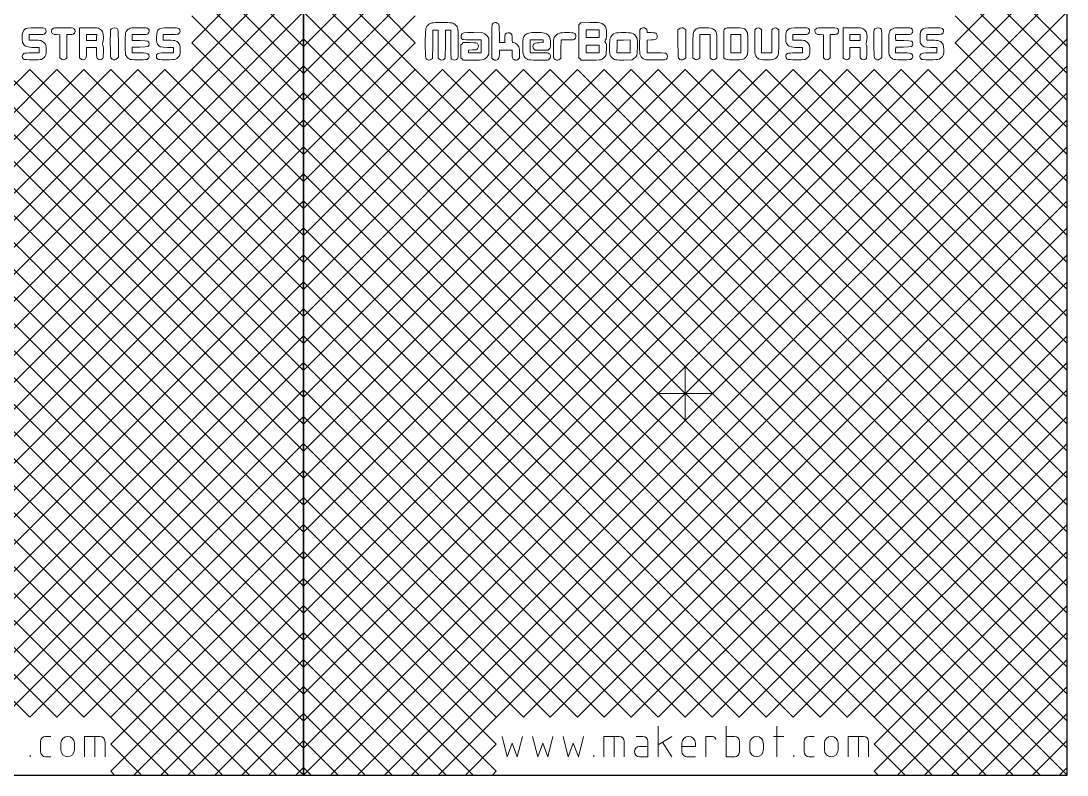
# Model space of a CAD drawing. Header units: millimetres. Extents: x 0 to 600, y 0 to 300.
# Drawn here: x 463 to 600, y 0 to 98.8 of the extents above; entities that cross this region are included whole.
import ezdxf

# ---------------------------------------------------------------- set-up
doc = ezdxf.new("R2010")
doc.units = ezdxf.units.MM
doc.layers.get('0').update_dxf_attribs({"linetype": 'CONTINUOUS', "lineweight": 25, "true_color": 0x000000})
doc.layers.add('etch', color=4, linetype='CONTINUOUS', lineweight=0, true_color=0x00ffff)
doc.layers.add('grid', color=1, linetype='CONTINUOUS', lineweight=0, true_color=0xff0000)

msp = doc.modelspace()

# ---------------------------------------------------------------- linework, layer by layer
for p, q in [((500, 100), (500, 0)), ((500, 0), (500, 100)), ((600, 0), (600, 100)), ((400, 0), (500, 0)), ((500, 0), (600, 0))]:
    msp.add_line(p, q)
at = {"layer": 'etch', "color": 4, "lineweight": 5, "true_color": 0x00ffff}
for p, q in [((470.67, 95.94), (470.67, 97.92)), ((470.67, 97.92), (471.86, 97.92)), ((517.27, 97.59), (516.92, 97.59)), ((516.92, 97.59), (516.92, 95.79)), ((517.62, 97.59), (517.27, 97.59)), ((517.64, 95.76), (517.62, 97.59)), ((518.6, 97.59), (518.58, 95.76)), ((518.95, 97.59), (518.6, 97.59)), ((519.3, 97.59), (518.95, 97.59)), ((519.3, 95.79), (519.3, 97.59)), ((536.04, 98.3), (536.18, 98.44)), ((536.04, 96.14), (536.04, 98.3)), ((536.18, 98.44), (536.32, 98.58)), ((536.32, 98.58), (537.51, 98.6)), ((537.87, 97.64), (537.03, 97.64)), ((537.03, 97.64), (537.03, 97.13)), ((538.71, 97.64), (537.87, 97.64)), ((538.71, 97.13), (538.71, 97.64)), ((544.99, 97.5), (545.02, 97.3)), ((545.02, 97.3), (545.55, 97.28)), ((549.04, 97.64), (549.18, 97.78)), ((549.04, 95.85), (549.04, 97.64)), ((549.9, 97.8), (550.05, 97.69)), ((550.05, 97.69), (550.05, 95.82)), ((559.1, 97.64), (559.24, 97.78)), ((559.1, 96.06), (559.1, 97.64)), ((559.86, 97.78), (560, 97.64)), ((560, 97.64), (560, 96.13)), ((561.34, 97.64), (561.47, 97.78)), ((561.34, 96.13), (561.34, 97.64)), ((562.09, 97.78), (562.23, 97.64)), ((562.23, 97.64), (562.23, 96.06)), ((570.67, 95.94), (570.67, 97.92)), ((570.67, 97.92), (571.86, 97.92)), ((465.02, 97.02), (464.08, 97.02)), ((464.08, 97.02), (464.08, 96.66)), ((464.08, 96.66), (464.08, 96.3)), ((464.08, 96.3), (464.73, 96.3)), ((468.1, 97.01), (467.65, 97.03)), ((468.1, 95.51), (468.1, 97.01)), ((469.35, 97.02), (468.99, 97.02)), ((468.99, 97.02), (468.99, 95.51)), ((470.67, 93.96), (470.67, 95.94)), ((472.24, 97.02), (471.56, 97.02)), ((471.56, 97.02), (471.56, 96.63)), ((471.56, 96.63), (471.56, 96.24)), ((471.56, 96.24), (472.22, 96.25)), ((472.22, 96.25), (472.88, 96.27)), ((472.91, 97.02), (472.24, 97.02)), ((472.88, 96.27), (472.89, 96.65)), ((472.89, 96.65), (472.91, 97.02)), ((472.89, 96.65), (472.89, 96.65)), ((478.51, 97.02), (477.54, 97.02)), ((477.54, 97.02), (477.55, 96.65)), ((477.55, 96.65), (477.57, 96.27)), ((477.57, 96.27), (478.6, 96.24)), ((482.54, 97.02), (481.62, 97.02)), ((481.62, 97.02), (481.62, 96.66)), ((481.62, 96.66), (481.62, 96.3)), ((481.62, 96.3), (482.31, 96.29)), ((520.76, 95.82), (520.9, 95.97)), ((520.9, 95.97), (521.78, 95.97)), ((523.27, 96.32), (522.04, 96.33)), ((522.26, 97.28), (523.49, 97.26)), ((523.27, 95.48), (523.27, 96.32)), ((523.49, 97.26), (523.73, 97.12)), ((524.12, 96.74), (524.26, 96.5)), ((524.26, 96.5), (524.26, 95.48)), ((524.66, 93.93), (524.66, 96.13)), ((525.65, 97.02), (525.65, 95.97)), ((525.65, 95.97), (526.01, 95.97)), ((526.01, 95.97), (526.36, 95.97)), ((526.36, 95.97), (526.36, 96.48)), ((530.53, 96.32), (529.67, 96.32)), ((529.67, 96.32), (529.67, 95.48)), ((531.39, 96.32), (530.53, 96.32)), ((530.86, 95.96), (531.39, 95.98)), ((531.39, 96.15), (531.39, 96.32)), ((531.39, 95.98), (531.39, 96.15)), ((533.74, 96.32), (533.72, 95.12)), ((534.57, 96.32), (533.74, 96.32)), ((536.04, 93.98), (536.04, 96.14)), ((537.03, 97.13), (537.03, 96.63)), ((537.03, 96.63), (537.87, 96.63)), ((537.87, 96.63), (538.71, 96.63)), ((538.71, 96.63), (538.71, 97.13)), ((538.71, 97.13), (538.71, 97.13)), ((539.56, 96.32), (539.44, 96.14)), ((539.44, 96.14), (539.56, 95.97)), ((541.07, 96.3), (541.06, 95.47)), ((541.92, 96.31), (541.07, 96.3)), ((542.77, 96.32), (541.92, 96.31)), ((542.77, 95.48), (542.77, 96.32)), ((545.55, 96.33), (545.01, 96.31)), ((545.01, 96.31), (545.01, 95.48)), ((552.56, 97.02), (551.89, 97.02)), ((551.89, 97.02), (551.89, 95.51)), ((553.24, 97.02), (552.56, 97.02)), ((553.24, 95.51), (553.24, 97.02)), ((556.62, 97.02), (555.97, 97.02)), ((555.97, 97.02), (555.97, 95.82)), ((557.26, 97.02), (556.62, 97.02)), ((557.26, 95.82), (557.26, 97.02)), ((560, 96.13), (560, 94.62)), ((561.34, 94.62), (561.34, 96.13)), ((565.02, 97.02), (564.08, 97.02)), ((564.08, 97.02), (564.08, 96.66)), ((564.08, 96.66), (564.08, 96.3)), ((564.08, 96.3), (564.73, 96.3)), ((568.1, 97.01), (567.65, 97.03)), ((568.1, 95.51), (568.1, 97.01)), ((569.35, 97.02), (568.99, 97.02)), ((568.99, 97.02), (568.99, 95.51)), ((570.67, 93.96), (570.67, 95.94)), ((572.24, 97.02), (571.56, 97.02)), ((571.56, 97.02), (571.56, 96.63)), ((571.56, 96.63), (571.56, 96.24)), ((571.56, 96.24), (572.22, 96.25)), ((572.22, 96.25), (572.88, 96.27)), ((572.91, 97.02), (572.24, 97.02)), ((572.88, 96.27), (572.89, 96.65)), ((572.89, 96.65), (572.91, 97.02)), ((572.89, 96.65), (572.89, 96.65)), ((578.51, 97.02), (577.54, 97.02)), ((577.54, 97.02), (577.55, 96.65)), ((577.55, 96.65), (577.57, 96.27)), ((577.57, 96.27), (578.6, 96.24)), ((582.54, 97.02), (581.62, 97.02)), ((581.62, 97.02), (581.62, 96.66)), ((581.62, 96.66), (581.62, 96.3)), ((581.62, 96.3), (582.31, 96.29)), ((464.44, 94.62), (465.36, 94.62)), ((465.36, 95.35), (464.73, 95.35)), ((465.36, 94.98), (465.36, 95.35)), ((465.36, 94.62), (465.36, 94.98)), ((468.1, 94), (468.1, 95.51)), ((468.99, 95.51), (468.99, 94)), ((472.23, 95.35), (471.56, 95.35)), ((471.56, 95.35), (471.56, 94.67)), ((472.9, 95.35), (472.23, 95.35)), ((472.9, 94.67), (472.9, 95.35)), ((475.75, 95.79), (475.75, 94.05)), ((477.55, 95), (477.54, 94.62)), ((477.54, 94.62), (478.51, 94.62)), ((477.57, 95.37), (477.55, 95)), ((478.57, 95.39), (477.57, 95.37)), ((481.99, 94.62), (482.96, 94.62)), ((482.96, 95.33), (482.17, 95.35)), ((482.96, 94.98), (482.96, 95.33)), ((482.96, 94.62), (482.96, 94.98)), ((517.65, 93.93), (517.64, 95.76)), ((518.58, 95.76), (518.57, 93.93)), ((520.62, 95.68), (520.76, 95.82)), ((520.62, 94.83), (520.62, 95.68)), ((520.62, 93.98), (520.62, 94.83)), ((522.13, 95.01), (521.59, 94.99)), ((521.59, 94.99), (521.59, 94.82)), ((521.59, 94.82), (521.59, 94.65)), ((521.59, 94.65), (522.43, 94.65)), ((522.43, 94.65), (523.27, 94.65)), ((523.27, 94.65), (523.27, 95.48)), ((524.26, 95.48), (524.26, 94.47)), ((526.49, 95), (525.65, 95)), ((525.65, 95), (525.65, 94.57)), ((527.33, 95), (526.49, 95)), ((527.33, 94.52), (527.33, 95)), ((528.29, 94.66), (528.3, 93.99)), ((529.67, 95.48), (529.67, 94.65)), ((529.67, 94.65), (530.86, 94.65)), ((530.33, 94.98), (530.19, 95.11)), ((531.19, 94.98), (530.33, 94.98)), ((532.05, 94.98), (531.19, 94.98)), ((532.19, 95.12), (532.05, 94.98)), ((533.72, 95.12), (533.7, 93.93)), ((537.87, 95.66), (537.03, 95.66)), ((537.03, 95.66), (537.03, 95.15)), ((537.03, 95.15), (537.03, 94.65)), ((537.03, 94.65), (537.87, 94.65)), ((538.71, 95.66), (537.87, 95.66)), ((537.87, 94.65), (538.71, 94.65)), ((538.71, 95.15), (538.71, 95.66)), ((538.71, 94.65), (538.71, 95.15)), ((538.71, 95.15), (538.71, 95.15)), ((541.06, 95.47), (541.04, 94.65)), ((541.04, 94.65), (541.91, 94.65)), ((541.91, 94.65), (542.77, 94.65)), ((542.77, 94.65), (542.77, 95.48)), ((542.77, 95.48), (542.77, 95.48)), ((545.01, 95.48), (545.01, 94.65)), ((545.01, 94.65), (546.2, 94.64)), ((550.05, 95.82), (550.05, 93.96)), ((551, 94), (551, 95.61)), ((551.89, 95.51), (551.89, 94)), ((553.24, 94), (553.24, 95.51)), ((554.13, 95.57), (554.13, 94)), ((555.05, 94), (555.03, 95.66)), ((555.97, 95.82), (555.97, 94.62)), ((555.97, 94.62), (556.62, 94.62)), ((556.62, 94.62), (557.26, 94.62)), ((557.26, 94.62), (557.26, 95.82)), ((557.26, 95.82), (557.26, 95.82)), ((560, 94.62), (560.67, 94.62)), ((560.67, 94.62), (561.34, 94.62)), ((564.44, 94.62), (565.36, 94.62)), ((565.36, 95.35), (564.73, 95.35)), ((565.36, 94.98), (565.36, 95.35)), ((565.36, 94.62), (565.36, 94.98)), ((568.1, 94), (568.1, 95.51)), ((568.99, 95.51), (568.99, 94)), ((572.23, 95.35), (571.56, 95.35)), ((571.56, 95.35), (571.56, 94.67)), ((572.9, 95.35), (572.23, 95.35)), ((572.9, 94.67), (572.9, 95.35)), ((575.75, 95.79), (575.75, 94.05)), ((577.55, 95), (577.54, 94.62)), ((577.54, 94.62), (578.51, 94.62)), ((577.57, 95.37), (577.55, 95)), ((578.57, 95.39), (577.57, 95.37)), ((581.99, 94.62), (582.96, 94.62)), ((582.96, 95.33), (582.17, 95.35)), ((582.96, 94.98), (582.96, 95.33)), ((582.96, 94.62), (582.96, 94.98)), ((463.33, 93.8), (463.33, 93.8)), ((468.24, 93.86), (468.1, 94)), ((468.24, 93.86), (468.24, 93.86)), ((468.99, 94), (468.86, 93.86)), ((470.82, 93.84), (470.67, 93.96)), ((470.82, 93.84), (470.82, 93.84)), ((474.94, 93.79), (474.94, 93.79)), ((475.75, 94.05), (475.59, 93.89)), ((477.15, 93.85), (477.15, 93.85)), ((480.88, 93.84), (480.88, 93.84)), ((516.19, 93.74), (516.19, 93.74)), ((517.79, 93.8), (517.65, 93.93)), ((518.57, 93.93), (518.42, 93.8)), ((520.77, 93.83), (520.62, 93.98)), ((520.92, 93.68), (520.77, 93.83)), ((520.77, 93.83), (520.77, 93.83)), ((522.14, 93.68), (520.92, 93.68)), ((524.26, 94.47), (524.12, 94.23)), ((524.81, 93.8), (524.66, 93.93)), ((524.81, 93.8), (524.81, 93.8)), ((528.3, 93.99), (528.15, 93.83)), ((529.34, 93.78), (529.34, 93.78)), ((532.97, 93.75), (532.97, 93.75)), ((533.7, 93.93), (533.56, 93.8)), ((536.21, 93.83), (536.04, 93.98)), ((536.37, 93.68), (536.21, 93.83)), ((536.21, 93.83), (536.21, 93.83)), ((537.61, 93.68), (536.37, 93.68)), ((540.71, 93.77), (540.71, 93.77)), ((543.01, 93.71), (541.96, 93.69)), ((543.22, 93.85), (543.01, 93.71)), ((544.73, 93.74), (544.73, 93.74)), ((549.29, 93.78), (549.29, 93.78)), ((550.05, 93.96), (549.9, 93.84)), ((551.14, 93.86), (551, 94)), ((551.14, 93.86), (551.14, 93.86)), ((551.89, 94), (551.76, 93.86)), ((553.37, 93.86), (553.24, 94)), ((554.13, 94), (553.99, 93.86)), ((555.21, 93.86), (555.05, 94)), ((555.21, 93.86), (555.21, 93.86)), ((559.6, 93.85), (559.6, 93.85)), ((563.33, 93.8), (563.33, 93.8)), ((568.24, 93.86), (568.1, 94)), ((568.24, 93.86), (568.24, 93.86)), ((568.99, 94), (568.86, 93.86)), ((570.82, 93.84), (570.67, 93.96)), ((570.82, 93.84), (570.82, 93.84)), ((574.94, 93.79), (574.94, 93.79)), ((575.75, 94.05), (575.59, 93.89)), ((577.15, 93.85), (577.15, 93.85)), ((580.88, 93.84), (580.88, 93.84))]:
    msp.add_line(p, q, dxfattribs=at)
at = {"layer": 'etch'}
for p, q in [((546.44, 6.4), (546.44, 2.4)), ((555.33, 6.4), (555.33, 2.4)), ((562, 6.4), (562, 2.4)), ((465.56, 4.4), (465.56, 3.07)), ((466.89, 5.07), (466.22, 5.07)), ((468.22, 4.18), (468.22, 3.29)), ((470, 3.29), (470, 4.18)), ((471.33, 2.4), (471.33, 5.07)), ((471.33, 5.07), (473.33, 5.07)), ((472.67, 5.07), (472.67, 2.4)), ((474, 4.4), (474, 2.4)), ((526, 5.07), (526.67, 2.4)), ((526.67, 2.4), (527.33, 4.18)), ((527.33, 4.18), (528, 2.4)), ((528, 2.4), (528.67, 5.07)), ((530, 5.07), (530.67, 2.4)), ((530.67, 2.4), (531.33, 4.18)), ((531.33, 4.18), (532, 2.4)), ((532, 2.4), (532.67, 5.07)), ((534, 5.07), (534.67, 2.4)), ((534.67, 2.4), (535.33, 4.18)), ((535.33, 4.18), (536, 2.4)), ((536, 2.4), (536.67, 5.07)), ((539.33, 2.4), (539.33, 5.07)), ((539.33, 5.07), (541.33, 5.07)), ((540.67, 5.07), (540.67, 2.4)), ((542, 4.4), (542, 2.4)), ((543.56, 5.07), (544.44, 5.07)), ((545.11, 4.4), (545.11, 2.4)), ((546.44, 3.96), (548.22, 5.07)), ((547.03, 4.32), (548.22, 2.4)), ((549.56, 4.18), (549.56, 3.07)), ((551.33, 3.73), (551.33, 4.18)), ((552.67, 2.4), (552.67, 5.07)), ((552.67, 5.07), (553.56, 5.07)), ((556.44, 5.07), (555.33, 5.07)), ((557.11, 3.07), (557.11, 4.4)), ((558.44, 4.18), (558.44, 3.29)), ((560.22, 3.29), (560.22, 4.18)), ((561.56, 5.07), (562.89, 5.07)), ((565.56, 4.4), (565.56, 3.07)), ((566.89, 5.07), (566.22, 5.07)), ((568.22, 4.18), (568.22, 3.29)), ((570, 3.29), (570, 4.18)), ((571.33, 2.4), (571.33, 5.07)), ((571.33, 5.07), (573.33, 5.07)), ((572.67, 5.07), (572.67, 2.4)), ((574, 4.4), (574, 2.4)), ((544, 3.73), (545.11, 3.73)), ((549.56, 3.73), (551.33, 3.73)), ((464.22, 2.4), (464.22, 2.62)), ((466.22, 2.4), (466.89, 2.4)), ((538, 2.4), (538, 2.62)), ((545.11, 2.4), (544, 2.4)), ((550.22, 2.4), (551.33, 2.4)), ((555.33, 2.4), (556.44, 2.4)), ((564.22, 2.4), (564.22, 2.62)), ((566.22, 2.4), (566.89, 2.4))]:
    msp.add_line(p, q, dxfattribs=at)
for centre, radius, start, end in [((466.22, 4.4), 0.667, 90, 180), ((469.11, 4.18), 0.889, 0, 180), ((473.33, 4.4), 0.667, 0, 90), ((541.33, 4.4), 0.667, 0, 90), ((544.44, 4.4), 0.667, 0, 90), ((550.44, 4.18), 0.889, 0, 180), ((553.56, 4.62), 0.444, 0, 90), ((556.44, 4.4), 0.667, 0, 90), ((559.33, 4.18), 0.889, 0, 180), ((566.22, 4.4), 0.667, 90, 180), ((569.11, 4.18), 0.889, 0, 180), ((573.33, 4.4), 0.667, 0, 90), ((466.22, 3.07), 0.667, 180, 270), ((469.11, 3.29), 0.889, 180, 0), ((544, 3.07), 0.667, 90, 270), ((550.22, 3.07), 0.667, 180, 270), ((556.44, 3.07), 0.667, 270, 0), ((559.33, 3.29), 0.889, 180, 0), ((566.22, 3.07), 0.667, 180, 270), ((569.11, 3.29), 0.889, 180, 0)]:
    msp.add_arc(centre, radius, start, end, dxfattribs=at)
at = {"layer": 'etch', "color": 4, "lineweight": 5, "true_color": 0x00ffff}
for points in [[(463.15, 96.63), (463.16, 97.26), (463.21, 97.43), (463.47, 97.68)], [(463.47, 97.68), (463.7, 97.89), (463.88, 97.92), (464.97, 97.92)], [(464.97, 97.92), (465.91, 97.92), (466.03, 97.91), (466.15, 97.81)], [(466.15, 97.81), (466.34, 97.66), (466.33, 97.33), (466.12, 97.16)], [(467.09, 97.18), (466.93, 97.38), (466.95, 97.66), (467.13, 97.8)], [(467.13, 97.8), (467.27, 97.91), (467.35, 97.92), (468.54, 97.92)], [(468.54, 97.92), (469.57, 97.92), (469.83, 97.9), (469.92, 97.83)], [(469.92, 97.83), (470.17, 97.66), (470.13, 97.21), (469.85, 97.09)], [(471.86, 97.92), (473, 97.92), (473.07, 97.91), (473.3, 97.79)], [(473.3, 97.79), (473.66, 97.6), (473.8, 97.3), (473.8, 96.7)], [(474.76, 93.99), (474.69, 94.13), (474.67, 97.39), (474.73, 97.63)], [(474.73, 97.63), (474.79, 97.86), (475.2, 97.99), (475.49, 97.85)], [(475.49, 97.85), (475.74, 97.74), (475.75, 97.62), (475.75, 95.79)], [(476.65, 95.82), (476.65, 97.11), (476.65, 97.18), (476.77, 97.42)], [(476.77, 97.42), (476.87, 97.6), (476.97, 97.7), (477.15, 97.79)], [(477.15, 97.79), (477.38, 97.91), (477.47, 97.92), (478.48, 97.92)], [(478.48, 97.92), (479.48, 97.92), (479.56, 97.91), (479.67, 97.8)], [(479.67, 97.8), (479.84, 97.63), (479.82, 97.29), (479.63, 97.14)], [(480.76, 96.63), (480.76, 97.41), (480.79, 97.51), (481.14, 97.77)], [(481.14, 97.77), (481.28, 97.88), (481.39, 97.89), (482.41, 97.91)], [(482.41, 97.91), (483.33, 97.92), (483.55, 97.91), (483.66, 97.84)], [(483.66, 97.84), (483.92, 97.67), (483.88, 97.22), (483.6, 97.09)], [(515.95, 95.81), (515.95, 97.75), (515.97, 97.91), (516.27, 98.23)], [(516.27, 98.23), (516.58, 98.57), (516.76, 98.61), (518.11, 98.61)], [(518.11, 98.61), (519.41, 98.61), (519.61, 98.57), (519.92, 98.27)], [(519.92, 98.27), (520.25, 97.95), (520.27, 97.82), (520.27, 95.85)], [(520.68, 97.05), (520.78, 97.27), (520.93, 97.29), (522.26, 97.28)], [(524.66, 96.13), (524.66, 98.23), (524.67, 98.35), (524.76, 98.45)], [(524.76, 98.45), (524.89, 98.6), (525.17, 98.64), (525.38, 98.54)], [(525.38, 98.54), (525.62, 98.42), (525.65, 98.24), (525.65, 97.02)], [(526.41, 97.08), (526.54, 97.31), (527.02, 97.34), (527.21, 97.13)], [(529.04, 96.99), (529.3, 97.24), (529.54, 97.29), (530.49, 97.29)], [(530.49, 97.29), (531.54, 97.29), (531.75, 97.24), (532.03, 96.95)], [(533.51, 97.23), (533.78, 97.31), (535.28, 97.3), (535.42, 97.23)], [(537.51, 98.6), (538.85, 98.62), (539.02, 98.59), (539.32, 98.32)], [(539.32, 98.32), (539.63, 98.04), (539.67, 97.9), (539.67, 97.15)], [(540.82, 97.22), (541.1, 97.31), (542.71, 97.31), (543, 97.22)], [(544.02, 96.02), (544.02, 96.84), (544.04, 97.58), (544.06, 97.66)], [(544.06, 97.66), (544.14, 97.94), (544.66, 98.04), (544.88, 97.8)], [(544.88, 97.8), (544.93, 97.74), (544.98, 97.61), (544.99, 97.5)], [(545.55, 97.28), (546.06, 97.26), (546.09, 97.26), (546.21, 97.12)], [(549.18, 97.78), (549.36, 97.96), (549.69, 97.97), (549.9, 97.8)], [(551, 95.61), (551, 97.17), (551.01, 97.22), (551.13, 97.44)], [(551.13, 97.44), (551.2, 97.57), (551.34, 97.71), (551.5, 97.79)], [(551.5, 97.79), (551.72, 97.91), (551.81, 97.92), (552.54, 97.92)], [(552.54, 97.92), (553.4, 97.92), (553.56, 97.88), (553.81, 97.65)], [(553.81, 97.65), (554.12, 97.37), (554.13, 97.27), (554.13, 95.57)], [(555.03, 95.66), (555.02, 96.58), (555.03, 97.41), (555.05, 97.51)], [(555.05, 97.51), (555.07, 97.61), (555.14, 97.74), (555.2, 97.81)], [(555.2, 97.81), (555.31, 97.91), (555.4, 97.92), (556.38, 97.92)], [(556.38, 97.92), (557.54, 97.92), (557.69, 97.88), (557.94, 97.59)], [(557.94, 97.59), (558.17, 97.31), (558.21, 97.08), (558.21, 95.82)], [(559.24, 97.78), (559.33, 97.87), (559.44, 97.92), (559.55, 97.92)], [(559.55, 97.92), (559.66, 97.92), (559.77, 97.87), (559.86, 97.78)], [(561.47, 97.78), (561.56, 97.87), (561.68, 97.92), (561.78, 97.92)], [(561.78, 97.92), (561.89, 97.92), (562.01, 97.87), (562.09, 97.78)], [(563.15, 96.63), (563.16, 97.26), (563.21, 97.43), (563.47, 97.68)], [(563.47, 97.68), (563.7, 97.89), (563.88, 97.92), (564.97, 97.92)], [(564.97, 97.92), (565.91, 97.92), (566.03, 97.91), (566.15, 97.81)], [(566.15, 97.81), (566.34, 97.66), (566.33, 97.33), (566.12, 97.16)], [(567.09, 97.18), (566.93, 97.38), (566.95, 97.66), (567.13, 97.8)], [(567.13, 97.8), (567.27, 97.91), (567.35, 97.92), (568.54, 97.92)], [(568.54, 97.92), (569.57, 97.92), (569.83, 97.9), (569.92, 97.83)], [(569.92, 97.83), (570.17, 97.66), (570.13, 97.21), (569.85, 97.09)], [(571.86, 97.92), (573, 97.92), (573.07, 97.91), (573.3, 97.79)], [(573.3, 97.79), (573.66, 97.6), (573.8, 97.3), (573.8, 96.7)], [(574.76, 93.99), (574.69, 94.13), (574.67, 97.39), (574.73, 97.63)], [(574.73, 97.63), (574.79, 97.86), (575.2, 97.99), (575.49, 97.85)], [(575.49, 97.85), (575.74, 97.74), (575.75, 97.62), (575.75, 95.79)], [(576.65, 95.82), (576.65, 97.11), (576.65, 97.18), (576.77, 97.42)], [(576.77, 97.42), (576.87, 97.6), (576.97, 97.7), (577.15, 97.79)], [(577.15, 97.79), (577.38, 97.91), (577.47, 97.92), (578.48, 97.92)], [(578.48, 97.92), (579.48, 97.92), (579.56, 97.91), (579.67, 97.8)], [(579.67, 97.8), (579.84, 97.63), (579.82, 97.29), (579.63, 97.14)], [(580.76, 96.63), (580.76, 97.41), (580.79, 97.51), (581.14, 97.77)], [(581.14, 97.77), (581.28, 97.88), (581.39, 97.89), (582.41, 97.91)], [(582.41, 97.91), (583.33, 97.92), (583.55, 97.91), (583.66, 97.84)], [(583.66, 97.84), (583.92, 97.67), (583.88, 97.22), (583.6, 97.09)], [(463.27, 95.85), (463.17, 96.01), (463.15, 96.14), (463.15, 96.63)], [(464.73, 96.3), (465.09, 96.3), (465.49, 96.27), (465.61, 96.23)], [(466.12, 97.16), (465.97, 97.03), (465.94, 97.02), (465.02, 97.02)], [(465.61, 96.23), (465.89, 96.16), (466.17, 95.88), (466.25, 95.6)], [(467.65, 97.03), (467.25, 97.05), (467.18, 97.07), (467.09, 97.18)], [(469.85, 97.09), (469.78, 97.05), (469.55, 97.02), (469.35, 97.02)], [(473.71, 96.03), (473.64, 95.85), (473.64, 95.81), (473.72, 95.64)], [(473.8, 96.7), (473.8, 96.41), (473.77, 96.16), (473.71, 96.03)], [(479.63, 97.14), (479.49, 97.03), (479.41, 97.02), (478.51, 97.02)], [(478.6, 96.24), (479.74, 96.21), (479.78, 96.2), (479.78, 95.79)], [(480.87, 95.76), (480.77, 95.9), (480.76, 95.99), (480.76, 96.63)], [(482.31, 96.29), (483.26, 96.29), (483.54, 96.18), (483.75, 95.71)], [(483.6, 97.09), (483.51, 97.05), (483.11, 97.02), (482.54, 97.02)], [(520.72, 96.47), (520.61, 96.6), (520.59, 96.86), (520.68, 97.05)], [(522.04, 96.33), (520.83, 96.35), (520.82, 96.35), (520.72, 96.47)], [(521.78, 95.97), (522.65, 95.97), (522.66, 95.96), (522.79, 95.84)], [(523.73, 97.12), (523.89, 97.03), (524.02, 96.9), (524.12, 96.74)], [(526.36, 96.48), (526.36, 96.76), (526.39, 97.03), (526.41, 97.08)], [(527.21, 97.13), (527.29, 97.04), (527.31, 96.92), (527.32, 96.49)], [(527.32, 96.49), (527.34, 95.99), (527.34, 95.97), (527.45, 95.97)], [(527.45, 95.97), (527.67, 95.96), (527.98, 95.77), (528.13, 95.56)], [(528.7, 95.49), (528.7, 96.55), (528.74, 96.71), (529.04, 96.99)], [(530.19, 95.8), (530.32, 95.93), (530.36, 95.94), (530.86, 95.96)], [(532.03, 96.95), (532.3, 96.69), (532.38, 96.39), (532.35, 95.73)], [(532.73, 95.33), (532.74, 96.2), (532.76, 96.49), (532.82, 96.63)], [(532.82, 96.63), (532.93, 96.86), (533.27, 97.17), (533.51, 97.23)], [(535.54, 96.45), (535.41, 96.32), (535.4, 96.32), (534.57, 96.32)], [(535.42, 97.23), (535.6, 97.13), (535.66, 97.02), (535.66, 96.79)], [(535.66, 96.79), (535.66, 96.62), (535.63, 96.54), (535.54, 96.45)], [(539.67, 97.15), (539.67, 96.54), (539.66, 96.47), (539.56, 96.32)], [(539.56, 95.97), (539.68, 95.8), (539.68, 95.75), (539.66, 95.07)], [(540.13, 94.43), (540.06, 94.68), (540.07, 96.29), (540.14, 96.54)], [(540.14, 96.54), (540.21, 96.8), (540.55, 97.14), (540.82, 97.22)], [(543, 97.22), (543.28, 97.14), (543.6, 96.81), (543.68, 96.52)], [(543.68, 96.52), (543.73, 96.36), (543.74, 96), (543.73, 95.35)], [(544.13, 94.28), (544.02, 94.51), (544.02, 94.59), (544.02, 96.02)], [(546.21, 96.49), (546.09, 96.35), (546.06, 96.35), (545.55, 96.33)], [(546.21, 97.12), (546.28, 97.03), (546.33, 96.91), (546.33, 96.8)], [(546.33, 96.8), (546.33, 96.7), (546.28, 96.58), (546.21, 96.49)], [(559.23, 94.23), (559.11, 94.46), (559.1, 94.51), (559.1, 96.06)], [(562.23, 96.06), (562.23, 94.53), (562.23, 94.47), (562.11, 94.23)], [(563.27, 95.85), (563.17, 96.01), (563.15, 96.14), (563.15, 96.63)], [(564.73, 96.3), (565.09, 96.3), (565.49, 96.27), (565.61, 96.23)], [(566.12, 97.16), (565.97, 97.03), (565.94, 97.02), (565.02, 97.02)], [(565.61, 96.23), (565.89, 96.16), (566.17, 95.88), (566.25, 95.6)], [(567.65, 97.03), (567.25, 97.05), (567.18, 97.07), (567.09, 97.18)], [(569.85, 97.09), (569.78, 97.05), (569.55, 97.02), (569.35, 97.02)], [(573.71, 96.03), (573.64, 95.85), (573.64, 95.81), (573.72, 95.64)], [(573.8, 96.7), (573.8, 96.41), (573.77, 96.16), (573.71, 96.03)], [(579.63, 97.14), (579.49, 97.03), (579.41, 97.02), (578.51, 97.02)], [(578.6, 96.24), (579.74, 96.21), (579.78, 96.2), (579.78, 95.79)], [(580.87, 95.76), (580.77, 95.9), (580.76, 95.99), (580.76, 96.63)], [(582.31, 96.29), (583.26, 96.29), (583.54, 96.18), (583.75, 95.71)], [(583.6, 97.09), (583.51, 97.05), (583.11, 97.02), (582.54, 97.02)], [(463.33, 93.8), (463.09, 93.98), (463.12, 94.43), (463.38, 94.56)], [(464.73, 95.35), (463.79, 95.35), (463.51, 95.45), (463.27, 95.85)], [(463.38, 94.56), (463.47, 94.6), (463.87, 94.62), (464.44, 94.62)], [(466.25, 95.6), (466.33, 95.32), (466.33, 94.66), (466.26, 94.39)], [(471.56, 94.67), (471.56, 94.03), (471.56, 93.99), (471.43, 93.86)], [(473.04, 93.86), (472.91, 93.99), (472.9, 94.03), (472.9, 94.67)], [(473.79, 94.7), (473.77, 93.98), (473.76, 93.93), (473.64, 93.83)], [(473.72, 95.64), (473.79, 95.49), (473.8, 95.3), (473.79, 94.7)], [(476.78, 94.23), (476.65, 94.46), (476.65, 94.52), (476.65, 95.82)], [(478.51, 94.62), (479.41, 94.62), (479.49, 94.61), (479.63, 94.5)], [(479.78, 95.79), (479.78, 95.43), (479.71, 95.41), (478.57, 95.39)], [(482.17, 95.35), (481.29, 95.38), (481.11, 95.43), (480.87, 95.76)], [(480.88, 94.5), (481.01, 94.61), (481.1, 94.62), (481.99, 94.62)], [(483.75, 95.71), (483.88, 95.43), (483.9, 94.6), (483.78, 94.32)], [(516.19, 93.74), (515.97, 93.86), (515.95, 94.04), (515.95, 95.81)], [(516.92, 95.79), (516.92, 94.8), (516.9, 93.96), (516.88, 93.91)], [(519.33, 93.91), (519.32, 93.96), (519.3, 94.8), (519.3, 95.79)], [(520.27, 95.85), (520.27, 94.03), (520.25, 93.86), (520.02, 93.74)], [(522.79, 95.17), (522.67, 95.03), (522.64, 95.03), (522.13, 95.01)], [(522.79, 95.84), (522.96, 95.67), (522.96, 95.37), (522.79, 95.17)], [(525.65, 94.57), (525.65, 94.3), (525.62, 94.07), (525.58, 93.96)], [(528.13, 95.56), (528.26, 95.35), (528.27, 95.3), (528.29, 94.66)], [(529, 94.02), (528.73, 94.3), (528.7, 94.46), (528.7, 95.49)], [(530.19, 95.11), (530, 95.3), (530, 95.61), (530.19, 95.8)], [(530.86, 94.65), (532.04, 94.65), (532.05, 94.64), (532.19, 94.52)], [(532.35, 95.73), (532.33, 95.29), (532.32, 95.25), (532.19, 95.12)], [(532.97, 93.75), (532.74, 93.86), (532.7, 94.1), (532.73, 95.33)], [(539.66, 95.07), (539.65, 94.38), (539.64, 94.35), (539.5, 94.15)], [(543.73, 95.35), (543.71, 94.42), (543.71, 94.41), (543.57, 94.2)], [(546.2, 94.64), (547.38, 94.62), (547.39, 94.62), (547.52, 94.5)], [(549.1, 93.94), (549.07, 94.01), (549.04, 94.69), (549.04, 95.85)], [(558.21, 95.82), (558.21, 94.56), (558.17, 94.33), (557.94, 94.06)], [(563.33, 93.8), (563.09, 93.98), (563.12, 94.43), (563.38, 94.56)], [(564.73, 95.35), (563.79, 95.35), (563.51, 95.45), (563.27, 95.85)], [(563.38, 94.56), (563.47, 94.6), (563.87, 94.62), (564.44, 94.62)], [(566.25, 95.6), (566.33, 95.32), (566.33, 94.66), (566.26, 94.39)], [(571.56, 94.67), (571.56, 94.03), (571.56, 93.99), (571.43, 93.86)], [(573.04, 93.86), (572.91, 93.99), (572.9, 94.03), (572.9, 94.67)], [(573.79, 94.7), (573.77, 93.98), (573.76, 93.93), (573.64, 93.83)], [(573.72, 95.64), (573.79, 95.49), (573.8, 95.3), (573.79, 94.7)], [(576.78, 94.23), (576.65, 94.46), (576.65, 94.52), (576.65, 95.82)], [(578.51, 94.62), (579.41, 94.62), (579.49, 94.61), (579.63, 94.5)], [(579.78, 95.79), (579.78, 95.43), (579.71, 95.41), (578.57, 95.39)], [(582.17, 95.35), (581.29, 95.38), (581.11, 95.43), (580.87, 95.76)], [(580.88, 94.5), (581.01, 94.61), (581.1, 94.62), (581.99, 94.62)], [(583.75, 95.71), (583.88, 95.43), (583.9, 94.6), (583.78, 94.32)], [(465.68, 93.78), (465.45, 93.7), (463.45, 93.71), (463.33, 93.8)], [(466.26, 94.39), (466.19, 94.17), (465.91, 93.87), (465.68, 93.78)], [(468.55, 93.73), (468.44, 93.73), (468.32, 93.78), (468.24, 93.86)], [(468.86, 93.86), (468.77, 93.78), (468.66, 93.73), (468.55, 93.73)], [(471.43, 93.86), (471.26, 93.69), (471.02, 93.68), (470.82, 93.84)], [(473.64, 93.83), (473.46, 93.68), (473.21, 93.7), (473.04, 93.86)], [(474.94, 93.79), (474.87, 93.82), (474.79, 93.91), (474.76, 93.99)], [(475.59, 93.89), (475.42, 93.72), (475.17, 93.68), (474.94, 93.79)], [(477.15, 93.85), (476.98, 93.94), (476.87, 94.06), (476.78, 94.23)], [(478.44, 93.73), (477.45, 93.73), (477.38, 93.73), (477.15, 93.85)], [(479.63, 93.84), (479.49, 93.73), (479.41, 93.73), (478.44, 93.73)], [(479.63, 94.5), (479.84, 94.34), (479.84, 94.01), (479.63, 93.84)], [(480.73, 94.17), (480.73, 94.34), (480.76, 94.41), (480.88, 94.5)], [(480.88, 93.84), (480.76, 93.93), (480.73, 94.01), (480.73, 94.17)], [(482.05, 93.73), (481.1, 93.73), (481.01, 93.73), (480.88, 93.84)], [(483.23, 93.79), (483.13, 93.75), (482.63, 93.73), (482.05, 93.73)], [(483.78, 94.32), (483.69, 94.11), (483.44, 93.87), (483.23, 93.79)], [(516.88, 93.91), (516.81, 93.72), (516.39, 93.62), (516.19, 93.74)], [(518.42, 93.8), (518.24, 93.64), (517.98, 93.64), (517.79, 93.8)], [(520.02, 93.74), (519.81, 93.62), (519.41, 93.72), (519.33, 93.91)], [(524.12, 94.23), (523.82, 93.73), (523.65, 93.68), (522.14, 93.68)], [(525.58, 93.96), (525.46, 93.67), (525.06, 93.59), (524.81, 93.8)], [(527.57, 93.74), (527.38, 93.82), (527.33, 93.99), (527.33, 94.52)], [(528.15, 93.83), (527.99, 93.67), (527.79, 93.64), (527.57, 93.74)], [(529.34, 93.78), (529.22, 93.83), (529.07, 93.94), (529, 94.02)], [(530.79, 93.68), (529.68, 93.68), (529.52, 93.69), (529.34, 93.78)], [(532.19, 93.8), (532.05, 93.68), (532.05, 93.68), (530.79, 93.68)], [(532.19, 94.52), (532.31, 94.42), (532.33, 94.36), (532.33, 94.16)], [(532.33, 94.16), (532.33, 93.97), (532.31, 93.9), (532.19, 93.8)], [(533.56, 93.8), (533.4, 93.67), (533.17, 93.64), (532.97, 93.75)], [(539.1, 93.81), (538.84, 93.68), (538.83, 93.68), (537.61, 93.68)], [(539.5, 94.15), (539.41, 94.02), (539.26, 93.89), (539.1, 93.81)], [(540.71, 93.77), (540.46, 93.89), (540.2, 94.18), (540.13, 94.43)], [(541.96, 93.69), (541.03, 93.68), (540.9, 93.69), (540.71, 93.77)], [(543.57, 94.2), (543.5, 94.08), (543.34, 93.92), (543.22, 93.85)], [(544.73, 93.74), (544.47, 93.83), (544.24, 94.04), (544.13, 94.28)], [(546.17, 93.7), (545.35, 93.69), (544.82, 93.71), (544.73, 93.74)], [(547.55, 93.83), (547.46, 93.71), (547.45, 93.71), (546.17, 93.7)], [(547.52, 94.5), (547.68, 94.34), (547.7, 94.01), (547.55, 93.83)], [(549.29, 93.78), (549.22, 93.81), (549.14, 93.88), (549.1, 93.94)], [(549.9, 93.84), (549.75, 93.72), (549.5, 93.7), (549.29, 93.78)], [(551.45, 93.73), (551.34, 93.73), (551.22, 93.78), (551.14, 93.86)], [(551.76, 93.86), (551.67, 93.78), (551.56, 93.73), (551.45, 93.73)], [(553.68, 93.73), (553.57, 93.73), (553.46, 93.78), (553.37, 93.86)], [(553.99, 93.86), (553.91, 93.78), (553.79, 93.73), (553.68, 93.73)], [(556.4, 93.73), (555.39, 93.73), (555.36, 93.73), (555.21, 93.86)], [(557.94, 94.06), (557.69, 93.76), (557.54, 93.73), (556.4, 93.73)], [(559.6, 93.85), (559.44, 93.94), (559.32, 94.06), (559.23, 94.23)], [(560.67, 93.73), (559.92, 93.73), (559.83, 93.74), (559.6, 93.85)], [(561.73, 93.85), (561.51, 93.74), (561.41, 93.73), (560.67, 93.73)], [(562.11, 94.23), (562.02, 94.05), (561.91, 93.94), (561.73, 93.85)], [(565.68, 93.78), (565.45, 93.7), (563.45, 93.71), (563.33, 93.8)], [(566.26, 94.39), (566.19, 94.17), (565.91, 93.87), (565.68, 93.78)], [(568.55, 93.73), (568.44, 93.73), (568.32, 93.78), (568.24, 93.86)], [(568.86, 93.86), (568.77, 93.78), (568.66, 93.73), (568.55, 93.73)], [(571.43, 93.86), (571.26, 93.69), (571.02, 93.68), (570.82, 93.84)], [(573.64, 93.83), (573.46, 93.68), (573.21, 93.7), (573.04, 93.86)], [(574.94, 93.79), (574.87, 93.82), (574.79, 93.91), (574.76, 93.99)], [(575.59, 93.89), (575.42, 93.72), (575.17, 93.68), (574.94, 93.79)], [(577.15, 93.85), (576.98, 93.94), (576.87, 94.06), (576.78, 94.23)], [(578.44, 93.73), (577.45, 93.73), (577.38, 93.73), (577.15, 93.85)], [(579.63, 93.84), (579.49, 93.73), (579.41, 93.73), (578.44, 93.73)], [(579.63, 94.5), (579.84, 94.34), (579.84, 94.01), (579.63, 93.84)], [(580.73, 94.17), (580.73, 94.34), (580.76, 94.41), (580.88, 94.5)], [(580.88, 93.84), (580.76, 93.93), (580.73, 94.01), (580.73, 94.17)], [(582.05, 93.73), (581.1, 93.73), (581.01, 93.73), (580.88, 93.84)], [(583.23, 93.79), (583.13, 93.75), (582.63, 93.73), (582.05, 93.73)], [(583.78, 94.32), (583.69, 94.11), (583.44, 93.87), (583.23, 93.79)]]:
    msp.add_open_spline(points, degree=3, dxfattribs=at)
at = {"layer": 'grid'}
for p, q in [((400, 3.54), (496.46, 100)), ((400, 7.07), (492.93, 100)), ((400, 0), (500, 100)), ((400, 100), (500, 0)), ((403.54, 100), (500, 3.54)), ((407.07, 100), (500, 7.07)), ((485.36, 95.96), (489.39, 100)), ((485.36, 99.5), (500, 84.85)), ((488.39, 100), (500, 88.39)), ((491.92, 100), (500, 91.92)), ((495.46, 100), (500, 95.46)), ((500, 3.54), (596.46, 100)), ((500, 7.07), (592.93, 100)), ((500, 0), (600, 100)), ((500, 100), (600, 0)), ((500, 88.39), (511.61, 100)), ((500, 91.92), (508.08, 100)), ((500, 95.46), (504.54, 100)), ((500, 84.85), (514.64, 99.5)), ((503.54, 100), (600, 3.54)), ((507.07, 100), (600, 7.07)), ((510.61, 100), (514.64, 95.96)), ((585.36, 95.96), (589.39, 100)), ((585.36, 99.5), (600, 84.85)), ((588.39, 100), (600, 88.39)), ((591.92, 100), (600, 91.92)), ((595.46, 100), (600, 95.46)), ((400, 96.46), (496.46, 0)), ((403.54, 0), (500, 96.46)), ((485.36, 95.96), (500, 81.32)), ((500, 96.46), (596.46, 0)), ((500, 81.32), (514.64, 95.96)), ((503.54, 0), (600, 96.46)), ((585.36, 95.96), (600, 81.32)), ((400, 92.93), (492.93, 0)), ((400, 28.28), (464.14, 92.43)), ((400, 24.75), (467.68, 92.43)), ((400, 21.21), (471.21, 92.43)), ((400, 17.68), (474.75, 92.43)), ((400, 14.14), (478.28, 92.43)), ((400, 10.61), (481.82, 92.43)), ((407.07, 0), (500, 92.93)), ((418.18, 92.43), (500, 10.61)), ((421.72, 92.43), (500, 14.14)), ((425.25, 92.43), (500, 17.68)), ((428.79, 92.43), (500, 21.21)), ((432.32, 92.43), (500, 24.75)), ((435.86, 92.43), (500, 28.28)), ((439.39, 92.43), (500, 31.82)), ((442.93, 92.43), (500, 35.36)), ((446.46, 92.43), (500, 38.89)), ((450, 92.43), (500, 42.43)), ((453.54, 92.43), (500, 45.96)), ((457.07, 92.43), (500, 49.5)), ((460.61, 92.43), (500, 53.03)), ((464.14, 92.43), (500, 56.57)), ((464.14, 92.43), (500, 56.57)), ((467.68, 92.43), (500, 60.1)), ((471.21, 92.43), (500, 63.64)), ((474.75, 92.43), (500, 67.18)), ((478.28, 92.43), (500, 70.71)), ((481.82, 92.43), (500, 74.25)), ((485.36, 92.43), (500, 77.78)), ((500, 92.93), (592.93, 0)), ((500, 77.78), (514.64, 92.43)), ((500, 74.25), (518.18, 92.43)), ((500, 70.71), (521.72, 92.43)), ((500, 67.18), (525.25, 92.43)), ((500, 63.64), (528.79, 92.43)), ((500, 60.1), (532.32, 92.43)), ((500, 56.57), (535.86, 92.43)), ((500, 53.03), (539.39, 92.43)), ((500, 49.5), (542.93, 92.43)), ((500, 45.96), (546.46, 92.43)), ((500, 42.43), (550, 92.43)), ((500, 38.89), (553.54, 92.43)), ((500, 35.36), (557.07, 92.43)), ((500, 31.82), (560.61, 92.43)), ((500, 28.28), (564.14, 92.43)), ((500, 24.75), (567.68, 92.43)), ((500, 21.21), (571.21, 92.43)), ((500, 17.68), (574.75, 92.43)), ((500, 14.14), (578.28, 92.43)), ((500, 10.61), (581.82, 92.43)), ((507.07, 0), (600, 92.93)), ((518.18, 92.43), (600, 10.61)), ((521.72, 92.43), (600, 14.14)), ((525.25, 92.43), (600, 17.68)), ((528.79, 92.43), (600, 21.21)), ((532.32, 92.43), (600, 24.75)), ((535.86, 92.43), (600, 28.28)), ((539.39, 92.43), (600, 31.82)), ((542.93, 92.43), (600, 35.36)), ((546.46, 92.43), (600, 38.89)), ((550, 92.43), (600, 42.43)), ((553.54, 92.43), (600, 45.96)), ((557.07, 92.43), (600, 49.5)), ((560.61, 92.43), (600, 53.03)), ((564.14, 92.43), (600, 56.57)), ((564.14, 92.43), (600, 56.57)), ((567.68, 92.43), (600, 60.1)), ((571.21, 92.43), (600, 63.64)), ((574.75, 92.43), (600, 67.18)), ((578.28, 92.43), (600, 70.71)), ((581.82, 92.43), (600, 74.25)), ((585.36, 92.43), (600, 77.78)), ((400, 89.39), (489.39, 0)), ((410.61, 0), (500, 89.39)), ((500, 89.39), (589.39, 0)), ((510.61, 0), (600, 89.39)), ((400, 85.86), (485.86, 0)), ((414.14, 0), (500, 85.86)), ((500, 85.86), (585.86, 0)), ((514.14, 0), (600, 85.86)), ((400, 82.32), (482.32, 0)), ((417.68, 0), (500, 82.32)), ((500, 82.32), (582.32, 0)), ((517.68, 0), (600, 82.32)), ((400, 78.79), (471.21, 7.57)), ((428.79, 7.57), (500, 78.79)), ((500, 78.79), (571.21, 7.57)), ((528.79, 7.57), (600, 78.79)), ((400, 75.25), (467.68, 7.57)), ((432.32, 7.57), (500, 75.25)), ((500, 75.25), (567.68, 7.57)), ((532.32, 7.57), (600, 75.25)), ((400, 71.72), (464.14, 7.57)), ((435.86, 7.57), (500, 71.72)), ((500, 71.72), (564.14, 7.57)), ((535.86, 7.57), (600, 71.72)), ((439.39, 7.57), (500, 68.18)), ((500, 68.18), (560.61, 7.57)), ((539.39, 7.57), (600, 68.18)), ((442.93, 7.57), (500, 64.64)), ((500, 64.64), (557.07, 7.57)), ((542.93, 7.57), (600, 64.64)), ((446.46, 7.57), (500, 61.11)), ((500, 61.11), (553.54, 7.57)), ((546.46, 7.57), (600, 61.11)), ((450, 7.57), (500, 57.57)), ((500, 57.57), (550, 7.57)), ((550, 7.57), (600, 57.57)), ((453.54, 7.57), (500, 54.04)), ((500, 54.04), (546.46, 7.57)), ((550, 53.54), (550, 46.46)), ((553.54, 7.57), (600, 54.04)), ((457.07, 7.57), (500, 50.5)), ((500, 50.5), (542.93, 7.57)), ((546.46, 50), (553.54, 50)), ((557.07, 7.57), (600, 50.5)), ((460.61, 7.57), (500, 46.97)), ((500, 46.97), (539.39, 7.57)), ((560.61, 7.57), (600, 46.97)), ((464.14, 7.57), (500, 43.43)), ((500, 43.43), (535.86, 7.57)), ((564.14, 7.57), (600, 43.43)), ((467.68, 7.57), (500, 39.9)), ((500, 39.9), (532.32, 7.57)), ((567.68, 7.57), (600, 39.9)), ((471.21, 7.57), (500, 36.36)), ((500, 36.36), (528.79, 7.57)), ((571.21, 7.57), (600, 36.36)), ((474.75, 7.57), (500, 32.82)), ((500, 32.82), (525.25, 7.57)), ((574.75, 7.57), (600, 32.82)), ((474.75, 4.04), (500, 29.29)), ((500, 29.29), (525.25, 4.04)), ((574.75, 4.04), (600, 29.29)), ((474.75, 0.5), (500, 25.75)), ((500, 25.75), (525.25, 0.5)), ((574.75, 0.5), (600, 25.75)), ((477.78, 0), (500, 22.22)), ((500, 22.22), (522.22, 0)), ((577.78, 0), (600, 22.22)), ((481.32, 0), (500, 18.68)), ((500, 18.68), (518.68, 0)), ((581.32, 0), (600, 18.68)), ((484.85, 0), (500, 15.15)), ((500, 15.15), (515.15, 0)), ((584.85, 0), (600, 15.15)), ((488.39, 0), (500, 11.61)), ((500, 11.61), (511.61, 0)), ((588.39, 0), (600, 11.61)), ((491.92, 0), (500, 8.08)), ((500, 8.08), (508.08, 0)), ((591.92, 0), (600, 8.08)), ((495.46, 0), (500, 4.54)), ((500, 4.54), (504.54, 0)), ((595.46, 0), (600, 4.54)), ((474.75, 4.04), (478.79, 0)), ((521.21, 0), (525.25, 4.04)), ((574.75, 4.04), (578.79, 0)), ((474.75, 0.5), (475.25, 0)), ((498.99, 0), (500, 1.01)), ((500, 1.01), (501.01, 0)), ((524.75, 0), (525.25, 0.5)), ((574.75, 0.5), (575.25, 0)), ((598.99, 0), (600, 1.01))]:
    msp.add_line(p, q, dxfattribs=at)

doc.saveas('drawing.dxf')
